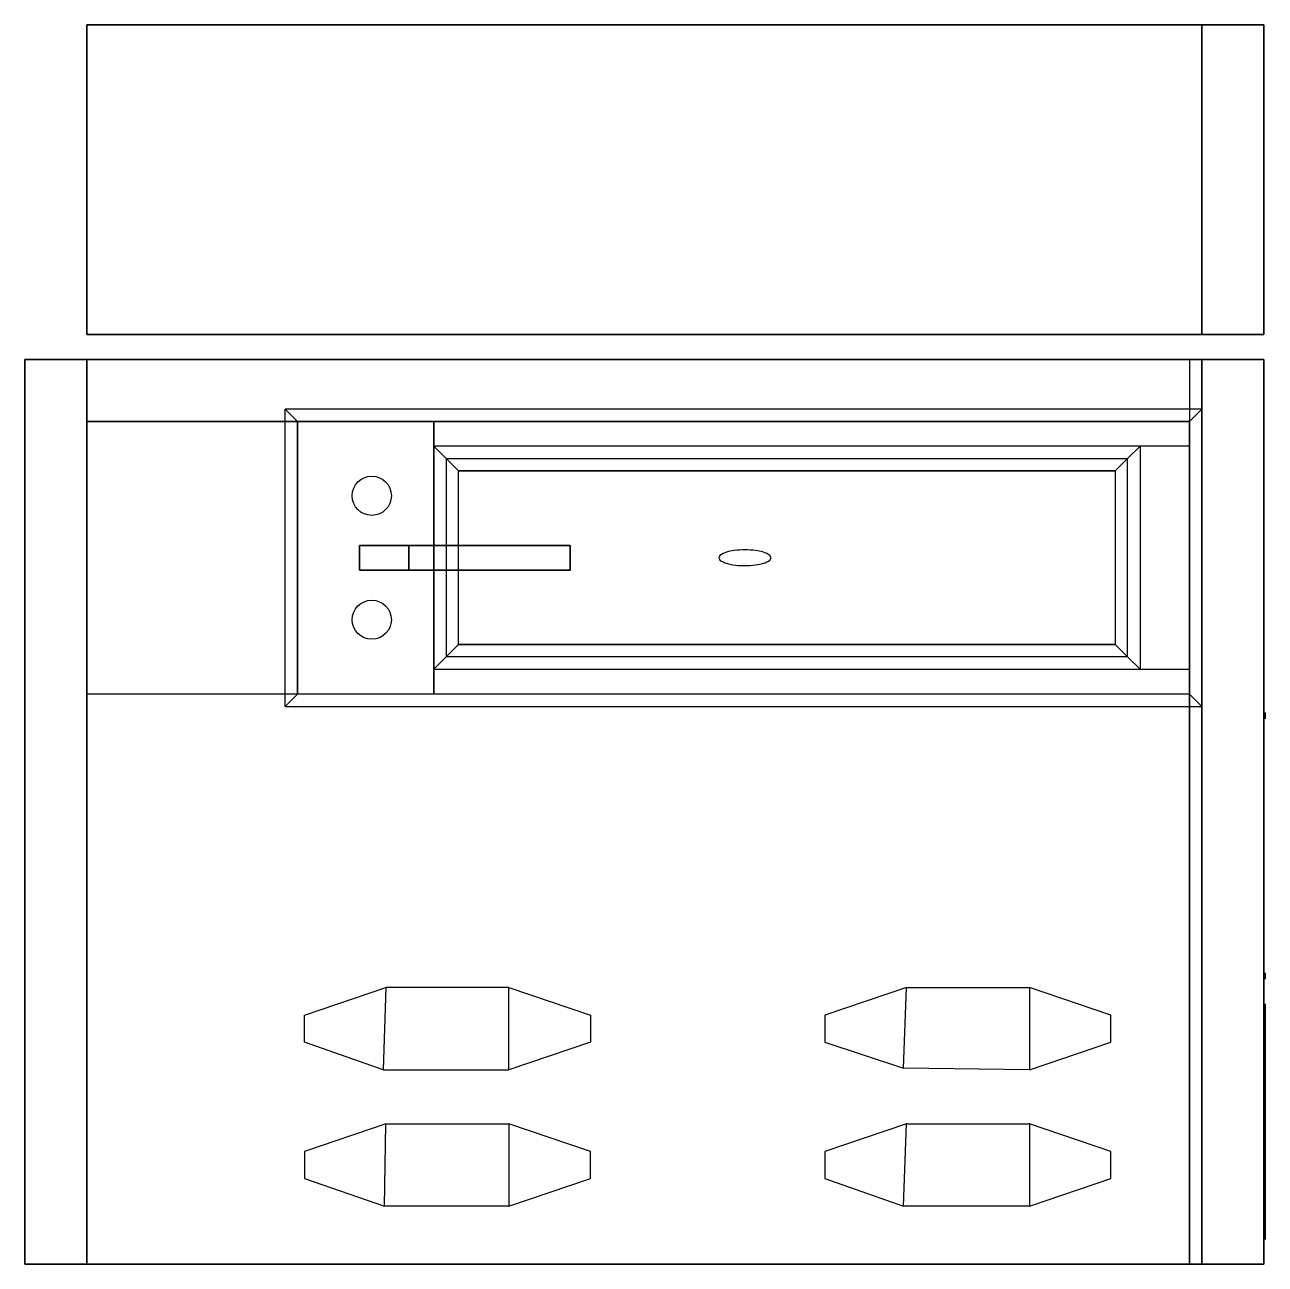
# Model space of a CAD drawing. Extents: x 0 to 1001, y 0 to 1000.
import ezdxf

# ---------------------------------------------------------------- set-up
doc = ezdxf.new("R2010")
doc.units = 0
doc.header["$MEASUREMENT"] = 0
doc.layers.add('3D', color=4, linetype='CONTINUOUS')

msp = doc.modelspace()

# ---------------------------------------------------------------- linework, layer by layer
at = {"layer": '3D', "elevation": 805}
msp.add_lwpolyline([(560, 570), (561, 568.1, 0.084039), (566.2, 565.5, 0.041981), (573.4, 564, 0.039541), (581.1, 563.7, 0.030917), (589.8, 564.2, 0.041981), (596.1, 565.5, 0.084039), (601.3, 568.1), (602.3, 570), (601.3, 571.9, 0.084039), (596.1, 574.5, 0.041981), (589.8, 575.8, 0.030917), (581.1, 576.3, 0.030917), (572.5, 575.8, 0.041981), (566.2, 574.5, 0.084039), (561, 571.9)], format="xyb", close=True, dxfattribs=at)
at = {"layer": '3D'}
for centre in [(280, 620, 1005), (280, 520, 1005)]:
    msp.add_circle(centre, 15.8, dxfattribs=at)
at = {"layer": '3D', "linetype": 'CONTINUOUS'}
for points in [[(50, 1000), (50, 750), (50, 750, 1777.8), (50, 1000, 1777.8)], [(50, 1000, 1777.8), (50, 1000), (950, 1000), (950, 1000, 1777.8)], [(50, 750, 1777.8), (50, 1000, 1777.8), (950, 1000, 1777.8), (950, 750, 1777.8)], [(950, 1000, 124.4), (1000, 1000, 124.4), (1000, 1000, 1155.6), (950, 1000, 1155.6)], [(950, 1000, 1208.9), (1000, 1000, 1208.9), (1000, 1000, 1777.8), (950, 1000, 1777.8)], [(950, 750, 1155.6), (950, 1000, 1155.6), (1000, 1000, 1155.6), (1000, 750, 1155.6)], [(950, 750, 1777.8), (950, 1000, 1777.8), (1000, 1000, 1777.8), (1000, 750, 1777.8)], [(950, 750, 1155.6), (950, 1000, 1155.6), (950, 1000, 1208.9), (950, 750, 1208.9)], [(950, 750), (950, 1000), (950, 1000, 124.4), (950, 750, 124.4)], [(1000, 750, 124.4), (1000, 1000, 124.4), (1000, 1000, 1155.6), (1000, 750, 1155.6)], [(1000, 750, 1208.9), (1000, 1000, 1208.9), (1000, 1000, 1777.8), (1000, 750, 1777.8)], [(50, 750, 1777.8), (50, 750), (950, 750), (950, 750, 1777.8)], [(950, 750, 1208.9), (1000, 750, 1208.9), (1000, 750, 1777.8), (950, 750, 1777.8)], [(950, 750, 124.4), (1000, 750, 124.4), (1000, 750, 1155.6), (950, 750, 1155.6)], [(0, 730, 80), (0, 730), (950, 730), (950, 730, 80)], [(50, 730, 1000), (0, 730, 1000), (0, 730, 1150), (50, 730, 1150)], [(0, 0, 1150), (0, 730, 1150), (50, 730, 1150), (50, 0, 1150)], [(0, 0), (0, 730), (0, 730, 1150), (0, 0, 1150)], [(0, 730, 1000), (0, 730, 950), (1000, 730, 950), (1000, 730, 1000)], [(0, 730, 80), (1000, 730, 80), (1000, 730, 950), (0, 730, 950)], [(940, 680, 1000), (50, 680, 1000), (50, 730, 1000), (940, 730, 1000)], [(50, 0, 1150), (50, 730, 1150), (50, 730, 1000), (50, 0, 1000)], [(940, 0, 1000), (1000, 0, 1000), (1000, 730, 1000), (940, 730, 1000)], [(950, 0, 80), (950, 0), (950, 730), (950, 730, 80)], [(1000, 230, 80), (1000, 230, 950), (1000, 730, 950), (1000, 730, 80)], [(1000, 0, 1000), (1000, 0, 950), (1000, 730, 950), (1000, 730, 1000)], [(210, 450, 1000), (210, 690, 1000), (220, 680, 1005), (220, 460, 1005)], [(210, 690, 1000), (220, 680, 1005), (940, 680, 1005), (950, 690, 1000)], [(940, 680, 1005), (950, 690, 1000), (950, 450, 1000), (940, 460, 1005)], [(220, 680, 1000), (220, 460, 1000), (50, 460, 1000), (50, 680, 1000)], [(220, 460, 1005), (220, 680, 1005), (330, 680, 1005), (330, 460, 1005)], [(330, 680, 1005), (940, 680, 1005), (940, 660, 1005), (330, 660, 1005)], [(890, 650, 1000), (900, 660, 1005), (330, 660, 1005), (340, 650, 1000)], [(330, 660, 1005), (340, 650, 1000), (340, 490, 1000), (330, 480, 1005)], [(900, 480, 1005), (890, 490, 1000), (890, 650, 1000), (900, 660, 1005)], [(940, 480, 1005), (940, 660, 1005), (900, 660, 1005), (900, 480, 1005)], [(350, 640, 800), (340, 650, 1000), (340, 490, 1000), (350, 500, 800)], [(890, 650, 1000), (880, 640, 800), (350, 640, 800), (340, 650, 1000)], [(880, 500, 800), (890, 490, 1000), (890, 650, 1000), (880, 640, 800)], [(350, 500, 800), (350, 640, 800), (880, 640, 800), (880, 500, 800)], [(270, 580, 1005), (310, 580, 1005), (310, 580, 1075), (270, 580, 1050)], [(270, 560, 1005), (270, 580, 1005), (270, 580, 1050), (270, 560, 1050)], [(270, 580, 1050), (440, 580, 1160), (440, 580, 1190), (270, 580, 1080)], [(270, 580, 1050), (270, 560, 1050), (270, 560, 1080), (270, 580, 1080)], [(270, 580, 1080), (270, 560, 1080), (440, 560, 1190), (440, 580, 1190)], [(310, 560, 1005), (310, 580, 1005), (310, 580, 1075), (310, 560, 1075)], [(440, 560, 1190), (440, 580, 1190), (440, 580, 1160), (440, 560, 1160)], [(270, 560, 1005), (310, 560, 1005), (310, 560, 1075), (270, 560, 1050)], [(270, 560, 1050), (440, 560, 1160), (440, 560, 1190), (270, 560, 1080)], [(340, 490, 1000), (350, 500, 800), (880, 500, 800), (890, 490, 1000)], [(340, 490, 1000), (330, 480, 1005), (900, 480, 1005), (890, 490, 1000)], [(330, 480, 1005), (940, 480, 1005), (940, 460, 1005), (330, 460, 1005)], [(50, 460, 1000), (50, 0, 1000), (940, 0, 1000), (940, 460, 1000)], [(210, 450, 1000), (950, 450, 1000), (940, 460, 1005), (220, 460, 1005)], [(1001, 440, 80), (1001, 445, 80), (1001, 445, 950), (1001, 440, 950)], [(1001, 230, 80), (1001, 235, 80), (1001, 235, 950), (1001, 230, 950)], [(225.6, 179.1, 1010), (225.6, 200.9, 1010), (291.4, 223.2, 1010), (289.2, 156.9, 1010)], [(291.4, 223.2, 1010), (289.2, 156.9, 1010), (390.7, 156.8, 1010), (390.7, 223.2, 1010)], [(390.7, 156.8, 1010), (390.7, 223.2, 1010), (456.5, 200.9, 1010), (456.5, 179.1, 1010)], [(709.2, 158.1, 1010), (711.4, 223.2, 1010), (645.6, 200.9, 1010), (645.6, 179.1, 1010)], [(810.7, 223.2, 1010), (810.7, 156.8, 1010), (709.2, 158.1, 1010), (711.4, 223.2, 1010)], [(876.5, 179.1, 1010), (876.5, 200.9, 1010), (810.7, 223.2, 1010), (810.7, 156.8, 1010)], [(1000, 230, 250), (1000, 0, 250), (1000, 0, 950), (1000, 230, 950)], [(1000, 0, 80), (1000, 0, 250), (1000, 230, 250), (1000, 230, 80)], [(1001, 210, 400), (1001, 20, 400), (1001, 20, 850), (1001, 210, 850)], [(290.4, 46.9, 1010), (291.4, 113.2, 1010), (225.6, 90.9, 1010), (225.6, 69.1, 1010)], [(390.7, 113.2, 1010), (390.7, 46.8, 1010), (290.4, 46.9, 1010), (291.4, 113.2, 1010)], [(456.5, 69.1, 1010), (456.5, 90.9, 1010), (390.7, 113.2, 1010), (390.7, 46.8, 1010)], [(645.6, 90.9, 1010), (645.6, 69.1, 1010), (709.2, 46.9, 1010), (711.4, 113.2, 1010)], [(709.2, 46.9, 1010), (711.4, 113.2, 1010), (810.7, 113.2, 1010), (810.7, 46.8, 1010)], [(810.7, 113.2, 1010), (810.7, 46.8, 1010), (876.5, 69.1, 1010), (876.5, 90.9, 1010)], [(0, 0, 80), (0, 0), (950, 0), (950, 0, 80)], [(50, 0, 1000), (0, 0, 1000), (0, 0, 1150), (50, 0, 1150)], [(0, 0, 1000), (0, 0, 950), (1000, 0, 950), (1000, 0, 1000)], [(0, 0, 80), (1000, 0, 80), (1000, 0, 950), (0, 0, 950)]]:
    msp.add_3dface(points, dxfattribs=at)

doc.saveas('drawing.dxf')
